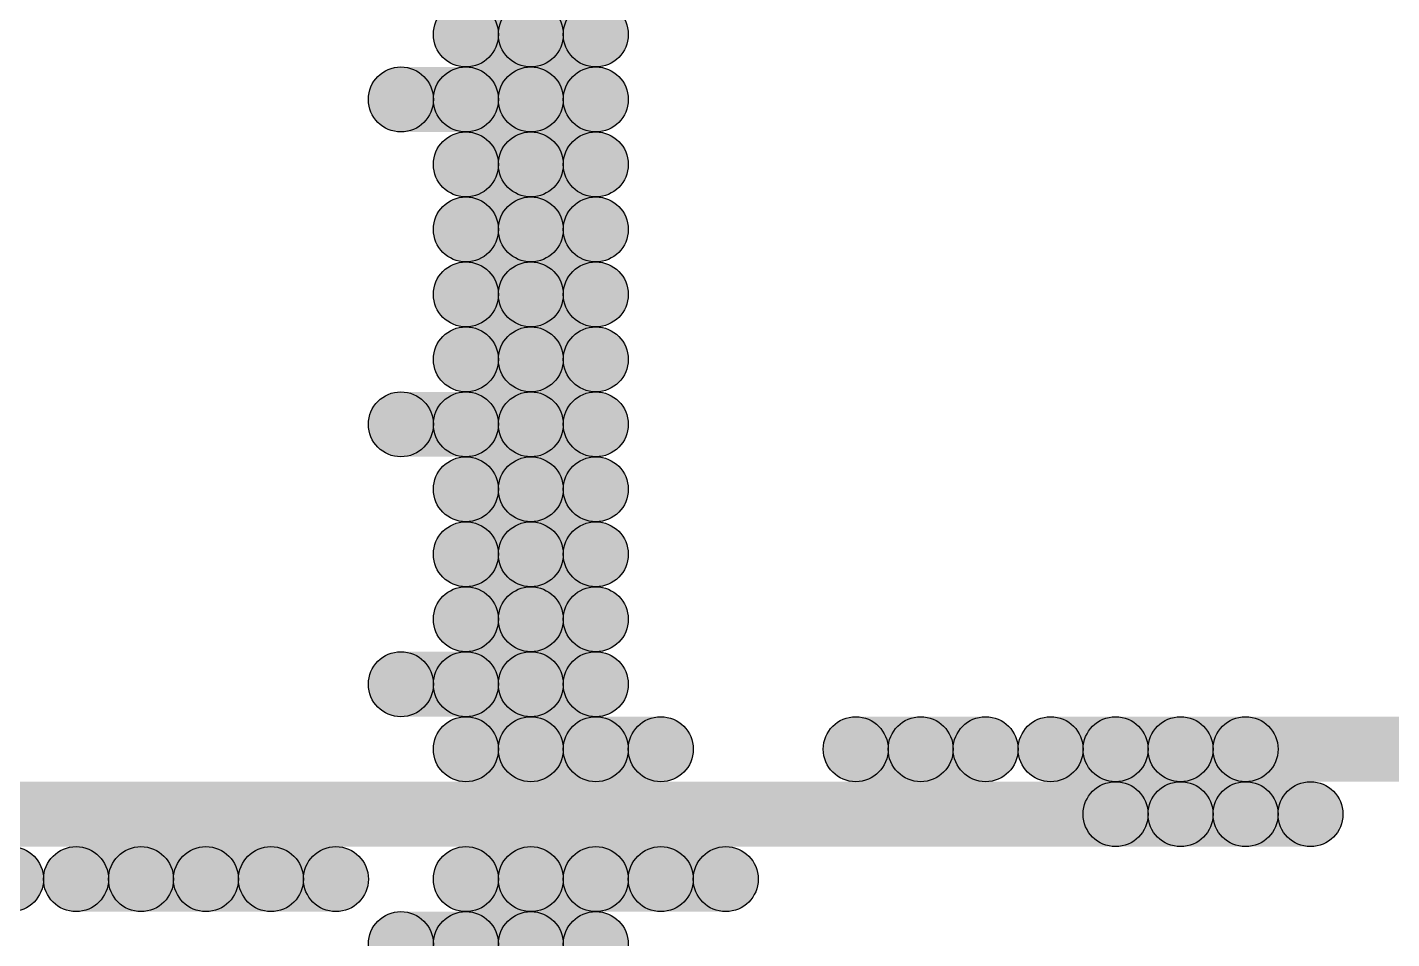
# Model space of a CAD drawing. Header units: millimetres. Extents: x 0 to 137, y 0 to 37.
# Drawn here: x 130.308 to 130.842, y 8.003 to 8.359 of the extents above; entities that cross this region are included whole.
import ezdxf

# ---------------------------------------------------------------- set-up
doc = ezdxf.new("R2010")
doc.units = ezdxf.units.MM
doc.layers.add('TopLayer', color=1, linetype='Continuous')
doc.layers.add('TopSolder', color=216, linetype='Continuous')

msp = doc.modelspace()

# ---------------------------------------------------------------- hatches: boundary and pattern name
at = {"layer": 'TopLayer'}
h = msp.add_hatch(color=1, dxfattribs=at)
edge = h.paths.add_edge_path()
edge.add_arc((130.5052, 8.3566), 0.0127, 0, 360)
for points in [[(130.5052, 8.3439), (130.5052, 8.3693), (130.5306, 8.3693), (130.5306, 8.3439)], [(130.4798, 8.3185), (130.4798, 8.3439), (130.5306, 8.3439), (130.5306, 8.3185)], [(130.5052, 8.2931), (130.5052, 8.3185), (130.5306, 8.3185), (130.5306, 8.2931)], [(130.5052, 8.2677), (130.5052, 8.2931), (130.5306, 8.2931), (130.5306, 8.2677)], [(130.5052, 8.2423), (130.5052, 8.2677), (130.5306, 8.2677), (130.5306, 8.2423)], [(130.5052, 8.2169), (130.5052, 8.2423), (130.5306, 8.2423), (130.5306, 8.2169)], [(130.4798, 8.1915), (130.4798, 8.2169), (130.5306, 8.2169), (130.5306, 8.1915)], [(130.5052, 8.1661), (130.5052, 8.1915), (130.5306, 8.1915), (130.5306, 8.1661)], [(130.5052, 8.1407), (130.5052, 8.1661), (130.5306, 8.1661), (130.5306, 8.1407)], [(130.5052, 8.1153), (130.5052, 8.1407), (130.5306, 8.1407), (130.5306, 8.1153)], [(130.4798, 8.0899), (130.4798, 8.1153), (130.5306, 8.1153), (130.5306, 8.0899)], [(130.5052, 8.0645), (130.5052, 8.0899), (130.556, 8.0899), (130.556, 8.0645)], [(130.6576, 8.0645), (130.6576, 8.0899), (130.683, 8.0899), (130.683, 8.0645)], [(130.7338, 8.0645), (130.7338, 8.0899), (130.7592, 8.0899), (130.7592, 8.0645)], [(130.7846, 8.0645), (130.7846, 8.0899), (130.9624, 8.0899), (130.9624, 8.0645)], [(130.0734, 8.0391), (130.0734, 8.0645), (130.7592, 8.0645), (130.7592, 8.0391)], [(130.7846, 8.0391), (130.7846, 8.0645), (130.81, 8.0645), (130.81, 8.0391)], [(130.3528, 8.0137), (130.3528, 8.0391), (130.3782, 8.0391), (130.3782, 8.0137)], [(130.4036, 8.0137), (130.4036, 8.0391), (130.429, 8.0391), (130.429, 8.0137)], [(130.5052, 8.0137), (130.5052, 8.0391), (130.5306, 8.0391), (130.5306, 8.0137)], [(130.556, 8.0137), (130.556, 8.0391), (130.5814, 8.0391), (130.5814, 8.0137)], [(130.4798, 7.9883), (130.4798, 8.0137), (130.5306, 8.0137), (130.5306, 7.9883)]]:
    msp.add_hatch(color=1, dxfattribs=at).paths.add_polyline_path(points)
h = msp.add_hatch(color=1, dxfattribs=at)
edge = h.paths.add_edge_path()
edge.add_arc((130.5306, 8.3566), 0.0127, 0, 360)
h = msp.add_hatch(color=1, dxfattribs=at)
edge = h.paths.add_edge_path()
edge.add_arc((130.4798, 8.3312), 0.0127, 0, 360)
h = msp.add_hatch(color=1, dxfattribs=at)
edge = h.paths.add_edge_path()
edge.add_arc((130.5306, 8.3312), 0.0127, 0, 360)
h = msp.add_hatch(color=1, dxfattribs=at)
edge = h.paths.add_edge_path()
edge.add_arc((130.5052, 8.3058), 0.0127, 0, 360)
h = msp.add_hatch(color=1, dxfattribs=at)
edge = h.paths.add_edge_path()
edge.add_arc((130.5306, 8.3058), 0.0127, 0, 360)
h = msp.add_hatch(color=1, dxfattribs=at)
edge = h.paths.add_edge_path()
edge.add_arc((130.5052, 8.2804), 0.0127, 0, 360)
h = msp.add_hatch(color=1, dxfattribs=at)
edge = h.paths.add_edge_path()
edge.add_arc((130.5306, 8.2804), 0.0127, 0, 360)
h = msp.add_hatch(color=1, dxfattribs=at)
edge = h.paths.add_edge_path()
edge.add_arc((130.5052, 8.255), 0.0127, 0, 360)
h = msp.add_hatch(color=1, dxfattribs=at)
edge = h.paths.add_edge_path()
edge.add_arc((130.5306, 8.255), 0.0127, 0, 360)
h = msp.add_hatch(color=1, dxfattribs=at)
edge = h.paths.add_edge_path()
edge.add_arc((130.5052, 8.2296), 0.0127, 0, 360)
h = msp.add_hatch(color=1, dxfattribs=at)
edge = h.paths.add_edge_path()
edge.add_arc((130.5306, 8.2296), 0.0127, 0, 360)
h = msp.add_hatch(color=1, dxfattribs=at)
edge = h.paths.add_edge_path()
edge.add_arc((130.4798, 8.2042), 0.0127, 0, 360)
h = msp.add_hatch(color=1, dxfattribs=at)
edge = h.paths.add_edge_path()
edge.add_arc((130.5306, 8.2042), 0.0127, 0, 360)
h = msp.add_hatch(color=1, dxfattribs=at)
edge = h.paths.add_edge_path()
edge.add_arc((130.5052, 8.1788), 0.0127, 0, 360)
h = msp.add_hatch(color=1, dxfattribs=at)
edge = h.paths.add_edge_path()
edge.add_arc((130.5306, 8.1788), 0.0127, 0, 360)
h = msp.add_hatch(color=1, dxfattribs=at)
edge = h.paths.add_edge_path()
edge.add_arc((130.5052, 8.1534), 0.0127, 0, 360)
h = msp.add_hatch(color=1, dxfattribs=at)
edge = h.paths.add_edge_path()
edge.add_arc((130.5306, 8.1534), 0.0127, 0, 360)
h = msp.add_hatch(color=1, dxfattribs=at)
edge = h.paths.add_edge_path()
edge.add_arc((130.5052, 8.128), 0.0127, 0, 360)
h = msp.add_hatch(color=1, dxfattribs=at)
edge = h.paths.add_edge_path()
edge.add_arc((130.5306, 8.128), 0.0127, 0, 360)
h = msp.add_hatch(color=1, dxfattribs=at)
edge = h.paths.add_edge_path()
edge.add_arc((130.4798, 8.1026), 0.0127, 0, 360)
h = msp.add_hatch(color=1, dxfattribs=at)
edge = h.paths.add_edge_path()
edge.add_arc((130.5306, 8.1026), 0.0127, 0, 360)
h = msp.add_hatch(color=1, dxfattribs=at)
edge = h.paths.add_edge_path()
edge.add_arc((130.5052, 8.0772), 0.0127, 0, 360)
h = msp.add_hatch(color=1, dxfattribs=at)
edge = h.paths.add_edge_path()
edge.add_arc((130.556, 8.0772), 0.0127, 0, 360)
h = msp.add_hatch(color=1, dxfattribs=at)
edge = h.paths.add_edge_path()
edge.add_arc((130.6576, 8.0772), 0.0127, 0, 360)
h = msp.add_hatch(color=1, dxfattribs=at)
edge = h.paths.add_edge_path()
edge.add_arc((130.683, 8.0772), 0.0127, 0, 360)
h = msp.add_hatch(color=1, dxfattribs=at)
edge = h.paths.add_edge_path()
edge.add_arc((130.7338, 8.0772), 0.0127, 0, 360)
h = msp.add_hatch(color=1, dxfattribs=at)
edge = h.paths.add_edge_path()
edge.add_arc((130.7592, 8.0772), 0.0127, 0, 360)
h = msp.add_hatch(color=1, dxfattribs=at)
edge = h.paths.add_edge_path()
edge.add_arc((130.7846, 8.0772), 0.0127, 0, 360)
h = msp.add_hatch(color=1, dxfattribs=at)
edge = h.paths.add_edge_path()
edge.add_arc((130.7592, 8.0518), 0.0127, 0, 360)
h = msp.add_hatch(color=1, dxfattribs=at)
edge = h.paths.add_edge_path()
edge.add_arc((130.7846, 8.0518), 0.0127, 0, 360)
h = msp.add_hatch(color=1, dxfattribs=at)
edge = h.paths.add_edge_path()
edge.add_arc((130.81, 8.0518), 0.0127, 0, 360)
h = msp.add_hatch(color=1, dxfattribs=at)
edge = h.paths.add_edge_path()
edge.add_arc((130.302, 8.0264), 0.0127, 0, 360)
h = msp.add_hatch(color=1, dxfattribs=at)
edge = h.paths.add_edge_path()
edge.add_arc((130.3528, 8.0264), 0.0127, 0, 360)
h = msp.add_hatch(color=1, dxfattribs=at)
edge = h.paths.add_edge_path()
edge.add_arc((130.3782, 8.0264), 0.0127, 0, 360)
h = msp.add_hatch(color=1, dxfattribs=at)
edge = h.paths.add_edge_path()
edge.add_arc((130.4036, 8.0264), 0.0127, 0, 360)
h = msp.add_hatch(color=1, dxfattribs=at)
edge = h.paths.add_edge_path()
edge.add_arc((130.429, 8.0264), 0.0127, 0, 360)
h = msp.add_hatch(color=1, dxfattribs=at)
edge = h.paths.add_edge_path()
edge.add_arc((130.5052, 8.0264), 0.0127, 0, 360)
h = msp.add_hatch(color=1, dxfattribs=at)
edge = h.paths.add_edge_path()
edge.add_arc((130.5306, 8.0264), 0.0127, 0, 360)
h = msp.add_hatch(color=1, dxfattribs=at)
edge = h.paths.add_edge_path()
edge.add_arc((130.556, 8.0264), 0.0127, 0, 360)
h = msp.add_hatch(color=1, dxfattribs=at)
edge = h.paths.add_edge_path()
edge.add_arc((130.5814, 8.0264), 0.0127, 0, 360)
h = msp.add_hatch(color=1, dxfattribs=at)
edge = h.paths.add_edge_path()
edge.add_arc((130.4798, 8.001), 0.0127, 0, 360)
h = msp.add_hatch(color=1, dxfattribs=at)
edge = h.paths.add_edge_path()
edge.add_arc((130.5306, 8.001), 0.0127, 0, 360)
at = {"layer": 'TopSolder'}
h = msp.add_hatch(color=216, dxfattribs=at)
edge = h.paths.add_edge_path()
edge.add_arc((130.4798, 8.3566), 0.0127, 0, 360)
for points in [[(130.4798, 8.3439), (130.4798, 8.3693), (130.5052, 8.3693), (130.5052, 8.3439)], [(130.4544, 8.3185), (130.4544, 8.3439), (130.5052, 8.3439), (130.5052, 8.3185)], [(130.4798, 8.2931), (130.4798, 8.3185), (130.5052, 8.3185), (130.5052, 8.2931)], [(130.4798, 8.2677), (130.4798, 8.2931), (130.5052, 8.2931), (130.5052, 8.2677)], [(130.4798, 8.2423), (130.4798, 8.2677), (130.5052, 8.2677), (130.5052, 8.2423)], [(130.4798, 8.2169), (130.4798, 8.2423), (130.5052, 8.2423), (130.5052, 8.2169)], [(130.4544, 8.1915), (130.4544, 8.2169), (130.5052, 8.2169), (130.5052, 8.1915)], [(130.4798, 8.1661), (130.4798, 8.1915), (130.5052, 8.1915), (130.5052, 8.1661)], [(130.4798, 8.1407), (130.4798, 8.1661), (130.5052, 8.1661), (130.5052, 8.1407)], [(130.4798, 8.1153), (130.4798, 8.1407), (130.5052, 8.1407), (130.5052, 8.1153)], [(130.4544, 8.0899), (130.4544, 8.1153), (130.5052, 8.1153), (130.5052, 8.0899)], [(130.4798, 8.0645), (130.4798, 8.0899), (130.5306, 8.0899), (130.5306, 8.0645)], [(130.6322, 8.0645), (130.6322, 8.0899), (130.6576, 8.0899), (130.6576, 8.0645)], [(130.7084, 8.0645), (130.7084, 8.0899), (130.7338, 8.0899), (130.7338, 8.0645)], [(130.7592, 8.0645), (130.7592, 8.0899), (130.937, 8.0899), (130.937, 8.0645)], [(130.048, 8.0391), (130.048, 8.0645), (130.7338, 8.0645), (130.7338, 8.0391)], [(130.7592, 8.0391), (130.7592, 8.0645), (130.7846, 8.0645), (130.7846, 8.0391)], [(130.3274, 8.0137), (130.3274, 8.0391), (130.3528, 8.0391), (130.3528, 8.0137)], [(130.3782, 8.0137), (130.3782, 8.0391), (130.4036, 8.0391), (130.4036, 8.0137)], [(130.4798, 8.0137), (130.4798, 8.0391), (130.5052, 8.0391), (130.5052, 8.0137)], [(130.5306, 8.0137), (130.5306, 8.0391), (130.556, 8.0391), (130.556, 8.0137)], [(130.4544, 7.9883), (130.4544, 8.0137), (130.5052, 8.0137), (130.5052, 7.9883)]]:
    msp.add_hatch(color=216, dxfattribs=at).paths.add_polyline_path(points)
h = msp.add_hatch(color=216, dxfattribs=at)
edge = h.paths.add_edge_path()
edge.add_arc((130.5052, 8.3566), 0.0127, 0, 360)
h = msp.add_hatch(color=216, dxfattribs=at)
edge = h.paths.add_edge_path()
edge.add_arc((130.4544, 8.3312), 0.0127, 0, 360)
h = msp.add_hatch(color=216, dxfattribs=at)
edge = h.paths.add_edge_path()
edge.add_arc((130.5052, 8.3312), 0.0127, 0, 360)
h = msp.add_hatch(color=216, dxfattribs=at)
edge = h.paths.add_edge_path()
edge.add_arc((130.4798, 8.3058), 0.0127, 0, 360)
h = msp.add_hatch(color=216, dxfattribs=at)
edge = h.paths.add_edge_path()
edge.add_arc((130.5052, 8.3058), 0.0127, 0, 360)
h = msp.add_hatch(color=216, dxfattribs=at)
edge = h.paths.add_edge_path()
edge.add_arc((130.4798, 8.2804), 0.0127, 0, 360)
h = msp.add_hatch(color=216, dxfattribs=at)
edge = h.paths.add_edge_path()
edge.add_arc((130.5052, 8.2804), 0.0127, 0, 360)
h = msp.add_hatch(color=216, dxfattribs=at)
edge = h.paths.add_edge_path()
edge.add_arc((130.4798, 8.255), 0.0127, 0, 360)
h = msp.add_hatch(color=216, dxfattribs=at)
edge = h.paths.add_edge_path()
edge.add_arc((130.5052, 8.255), 0.0127, 0, 360)
h = msp.add_hatch(color=216, dxfattribs=at)
edge = h.paths.add_edge_path()
edge.add_arc((130.4798, 8.2296), 0.0127, 0, 360)
h = msp.add_hatch(color=216, dxfattribs=at)
edge = h.paths.add_edge_path()
edge.add_arc((130.5052, 8.2296), 0.0127, 0, 360)
h = msp.add_hatch(color=216, dxfattribs=at)
edge = h.paths.add_edge_path()
edge.add_arc((130.4544, 8.2042), 0.0127, 0, 360)
h = msp.add_hatch(color=216, dxfattribs=at)
edge = h.paths.add_edge_path()
edge.add_arc((130.5052, 8.2042), 0.0127, 0, 360)
h = msp.add_hatch(color=216, dxfattribs=at)
edge = h.paths.add_edge_path()
edge.add_arc((130.4798, 8.1788), 0.0127, 0, 360)
h = msp.add_hatch(color=216, dxfattribs=at)
edge = h.paths.add_edge_path()
edge.add_arc((130.5052, 8.1788), 0.0127, 0, 360)
h = msp.add_hatch(color=216, dxfattribs=at)
edge = h.paths.add_edge_path()
edge.add_arc((130.4798, 8.1534), 0.0127, 0, 360)
h = msp.add_hatch(color=216, dxfattribs=at)
edge = h.paths.add_edge_path()
edge.add_arc((130.5052, 8.1534), 0.0127, 0, 360)
h = msp.add_hatch(color=216, dxfattribs=at)
edge = h.paths.add_edge_path()
edge.add_arc((130.4798, 8.128), 0.0127, 0, 360)
h = msp.add_hatch(color=216, dxfattribs=at)
edge = h.paths.add_edge_path()
edge.add_arc((130.5052, 8.128), 0.0127, 0, 360)
h = msp.add_hatch(color=216, dxfattribs=at)
edge = h.paths.add_edge_path()
edge.add_arc((130.4544, 8.1026), 0.0127, 0, 360)
h = msp.add_hatch(color=216, dxfattribs=at)
edge = h.paths.add_edge_path()
edge.add_arc((130.5052, 8.1026), 0.0127, 0, 360)
h = msp.add_hatch(color=216, dxfattribs=at)
edge = h.paths.add_edge_path()
edge.add_arc((130.4798, 8.0772), 0.0127, 0, 360)
h = msp.add_hatch(color=216, dxfattribs=at)
edge = h.paths.add_edge_path()
edge.add_arc((130.5306, 8.0772), 0.0127, 0, 360)
h = msp.add_hatch(color=216, dxfattribs=at)
edge = h.paths.add_edge_path()
edge.add_arc((130.6322, 8.0772), 0.0127, 0, 360)
h = msp.add_hatch(color=216, dxfattribs=at)
edge = h.paths.add_edge_path()
edge.add_arc((130.6576, 8.0772), 0.0127, 0, 360)
h = msp.add_hatch(color=216, dxfattribs=at)
edge = h.paths.add_edge_path()
edge.add_arc((130.7084, 8.0772), 0.0127, 0, 360)
h = msp.add_hatch(color=216, dxfattribs=at)
edge = h.paths.add_edge_path()
edge.add_arc((130.7338, 8.0772), 0.0127, 0, 360)
h = msp.add_hatch(color=216, dxfattribs=at)
edge = h.paths.add_edge_path()
edge.add_arc((130.7592, 8.0772), 0.0127, 0, 360)
h = msp.add_hatch(color=216, dxfattribs=at)
edge = h.paths.add_edge_path()
edge.add_arc((130.7338, 8.0518), 0.0127, 0, 360)
h = msp.add_hatch(color=216, dxfattribs=at)
edge = h.paths.add_edge_path()
edge.add_arc((130.7592, 8.0518), 0.0127, 0, 360)
h = msp.add_hatch(color=216, dxfattribs=at)
edge = h.paths.add_edge_path()
edge.add_arc((130.7846, 8.0518), 0.0127, 0, 360)
h = msp.add_hatch(color=216, dxfattribs=at)
edge = h.paths.add_edge_path()
edge.add_arc((130.3274, 8.0264), 0.0127, 0, 360)
h = msp.add_hatch(color=216, dxfattribs=at)
edge = h.paths.add_edge_path()
edge.add_arc((130.3528, 8.0264), 0.0127, 0, 360)
h = msp.add_hatch(color=216, dxfattribs=at)
edge = h.paths.add_edge_path()
edge.add_arc((130.3782, 8.0264), 0.0127, 0, 360)
h = msp.add_hatch(color=216, dxfattribs=at)
edge = h.paths.add_edge_path()
edge.add_arc((130.4036, 8.0264), 0.0127, 0, 360)
h = msp.add_hatch(color=216, dxfattribs=at)
edge = h.paths.add_edge_path()
edge.add_arc((130.4798, 8.0264), 0.0127, 0, 360)
h = msp.add_hatch(color=216, dxfattribs=at)
edge = h.paths.add_edge_path()
edge.add_arc((130.5052, 8.0264), 0.0127, 0, 360)
h = msp.add_hatch(color=216, dxfattribs=at)
edge = h.paths.add_edge_path()
edge.add_arc((130.5306, 8.0264), 0.0127, 0, 360)
h = msp.add_hatch(color=216, dxfattribs=at)
edge = h.paths.add_edge_path()
edge.add_arc((130.556, 8.0264), 0.0127, 0, 360)
h = msp.add_hatch(color=216, dxfattribs=at)
edge = h.paths.add_edge_path()
edge.add_arc((130.4544, 8.001), 0.0127, 0, 360)
h = msp.add_hatch(color=216, dxfattribs=at)
edge = h.paths.add_edge_path()
edge.add_arc((130.5052, 8.001), 0.0127, 0, 360)

# ---------------------------------------------------------------- linework, layer by layer
at = {"layer": 'TopLayer'}
for centre in [(130.5052, 8.3566), (130.5306, 8.3566), (130.4798, 8.3312), (130.5306, 8.3312), (130.5052, 8.3058), (130.5306, 8.3058), (130.5052, 8.2804), (130.5306, 8.2804), (130.5052, 8.255), (130.5306, 8.255), (130.5052, 8.2296), (130.5306, 8.2296), (130.4798, 8.2042), (130.5306, 8.2042), (130.5052, 8.1788), (130.5306, 8.1788), (130.5052, 8.1534), (130.5306, 8.1534), (130.5052, 8.128), (130.5306, 8.128), (130.4798, 8.1026), (130.5306, 8.1026), (130.5052, 8.0772), (130.556, 8.0772), (130.6576, 8.0772), (130.683, 8.0772), (130.7338, 8.0772), (130.7592, 8.0772), (130.7846, 8.0772), (130.7592, 8.0518), (130.7846, 8.0518), (130.81, 8.0518), (130.302, 8.0264), (130.3528, 8.0264), (130.3782, 8.0264), (130.4036, 8.0264), (130.429, 8.0264), (130.5052, 8.0264), (130.5306, 8.0264), (130.556, 8.0264), (130.5814, 8.0264), (130.4798, 8.001), (130.5306, 8.001)]:
    msp.add_circle(centre, 0.0127, dxfattribs=at)
at = {"layer": 'TopSolder'}
for centre in [(130.4798, 8.3566), (130.5052, 8.3566), (130.4544, 8.3312), (130.5052, 8.3312), (130.4798, 8.3058), (130.5052, 8.3058), (130.4798, 8.2804), (130.5052, 8.2804), (130.4798, 8.255), (130.5052, 8.255), (130.4798, 8.2296), (130.5052, 8.2296), (130.4544, 8.2042), (130.5052, 8.2042), (130.4798, 8.1788), (130.5052, 8.1788), (130.4798, 8.1534), (130.5052, 8.1534), (130.4798, 8.128), (130.5052, 8.128), (130.4544, 8.1026), (130.5052, 8.1026), (130.4798, 8.0772), (130.5306, 8.0772), (130.6322, 8.0772), (130.6576, 8.0772), (130.7084, 8.0772), (130.7338, 8.0772), (130.7592, 8.0772), (130.7338, 8.0518), (130.7592, 8.0518), (130.7846, 8.0518), (130.3274, 8.0264), (130.3528, 8.0264), (130.3782, 8.0264), (130.4036, 8.0264), (130.4798, 8.0264), (130.5052, 8.0264), (130.5306, 8.0264), (130.556, 8.0264), (130.4544, 8.001), (130.5052, 8.001)]:
    msp.add_circle(centre, 0.0127, dxfattribs=at)

doc.saveas('drawing.dxf')
